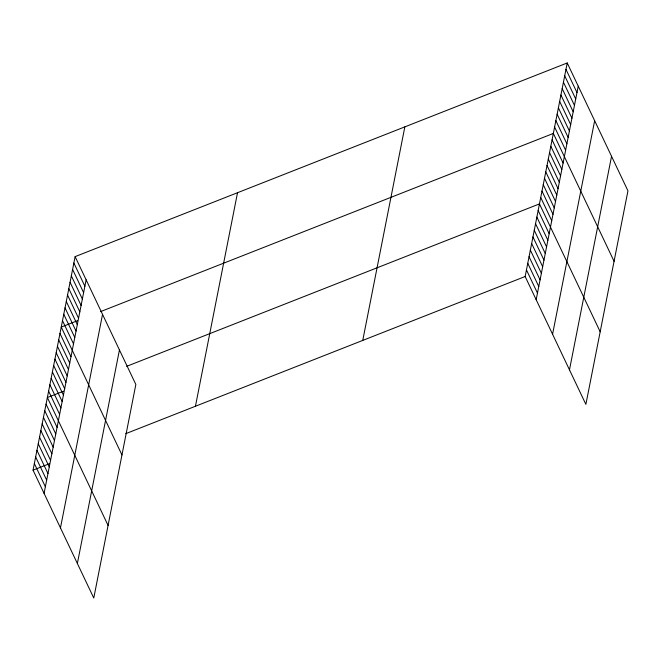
<?xml version="1.0" encoding="UTF-8"?>
<svg xmlns="http://www.w3.org/2000/svg" width="661" height="661" viewBox="0 0 661 661"><rect width="100%" height="100%" fill="white"/><g stroke="black" fill="none" stroke-linecap="round" stroke-linejoin="round"><path stroke-width="0.99" d="M75.123 256.625L135.844 384.495L93.771 598.031L33.05 470.153L75.123 256.625L567.229 62.969L627.95 190.847L585.877 404.375L525.156 276.505L567.229 62.969M44.064 493.354L86.145 279.818M60.465 527.899L102.546 314.363M77.37 563.486L119.443 349.958M195.441 406.251L237.522 192.715M362.757 340.407L404.838 126.879M536.17 299.706L578.243 86.17M552.571 334.243L594.652 120.715M569.476 369.838L611.549 156.302M77.477 320.701L61.242 327.088L121.963 454.966M100.406 311.678L553.348 133.439L614.069 261.31M63.596 391.163L47.352 397.55L108.074 525.429M126.639 366.351L539.459 203.902L600.18 331.781M33.05 470.153L49.286 463.766M125.714 433.69L525.156 276.505M565.965 69.38L576.987 92.573M564.709 75.784L575.723 98.985M563.445 82.187L574.459 105.388M562.181 88.599L573.194 111.792M560.916 95.002L571.939 118.203M559.66 101.406L570.674 124.607M558.396 107.809L569.41 131.01M557.132 114.221L568.146 137.422M555.868 120.624L566.89 143.825M554.604 127.028L565.626 150.229M552.084 139.843L563.098 163.044M550.82 146.246L561.833 169.447M549.555 152.658L560.578 175.851M548.3 159.061L559.313 182.262M547.035 165.465L558.049 188.666M545.771 171.868L556.785 195.069M544.507 178.28L555.529 201.481M543.251 184.683L554.265 207.885M541.987 191.087L553.001 214.288M540.723 197.499L551.737 220.7M538.161 210.504L549.175 233.705M536.856 217.105L547.878 240.298M535.559 223.699L546.573 246.9M534.262 230.301L545.275 253.502M532.956 236.902L543.97 260.103M531.659 243.504L542.673 266.705M530.353 250.106L541.376 273.299M529.056 256.699L540.07 279.9M527.759 263.301L538.773 286.502M526.453 269.903L537.467 293.104M73.867 263.028L84.881 286.23M72.603 269.432L83.617 292.633M71.338 275.844L82.352 299.036M70.074 282.247L81.096 305.448M68.818 288.65L79.832 311.852M67.554 295.054L78.568 318.255M66.29 301.466L77.304 324.667M65.026 307.869L76.04 331.07M63.762 314.272L74.784 337.474M62.506 320.684L73.52 343.885M59.977 333.491L70.991 356.692M58.713 339.903L69.736 363.096M57.457 346.306L68.471 369.507M56.193 352.71L67.207 375.911M54.929 359.121L65.943 382.314M53.665 365.525L64.687 388.726M52.401 371.928L63.423 395.129M51.145 378.332L62.159 401.533M49.881 384.743L60.895 407.944M48.617 391.147L59.63 414.348M46.055 404.152L57.069 427.353M44.758 410.754L55.772 433.955M43.452 417.355L54.466 440.557M42.155 423.957L53.169 447.15M40.85 430.551L51.872 453.752M39.553 437.152L50.567 460.353M38.255 443.754L49.269 466.955M36.95 450.356L47.964 473.557M35.653 456.958L46.667 480.15M34.347 463.551L45.369 486.752"/></g></svg>
